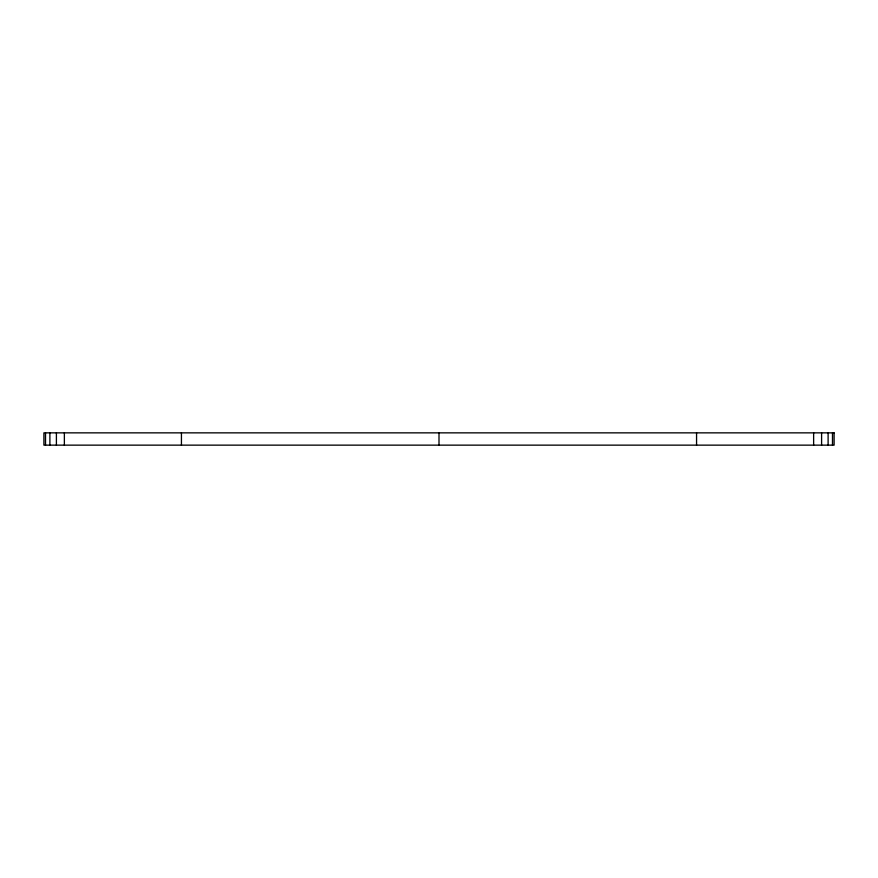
<?xml version="1.0" encoding="UTF-8"?>
<svg xmlns="http://www.w3.org/2000/svg" width="878" height="878" viewBox="0 0 878 878"><rect width="100%" height="100%" fill="white"/><g stroke="black" fill="none" stroke-linecap="round" stroke-linejoin="round"><path stroke-width="1.32" d="M832.487 432.854L832.487 445.146M828.108 432.854L828.108 445.146M821.599 432.854L821.599 445.146M813.632 432.854L813.632 445.146M696.561 432.854L696.561 445.146M439 432.854L439 445.146M181.439 432.854L181.439 445.146M64.368 432.854L64.368 445.146M56.401 432.854L56.401 445.146M49.892 432.854L49.892 445.146M45.513 432.854L45.513 445.146M834.1 432.854L43.9 432.854L43.9 445.146L834.1 445.146L834.1 432.854"/></g></svg>
